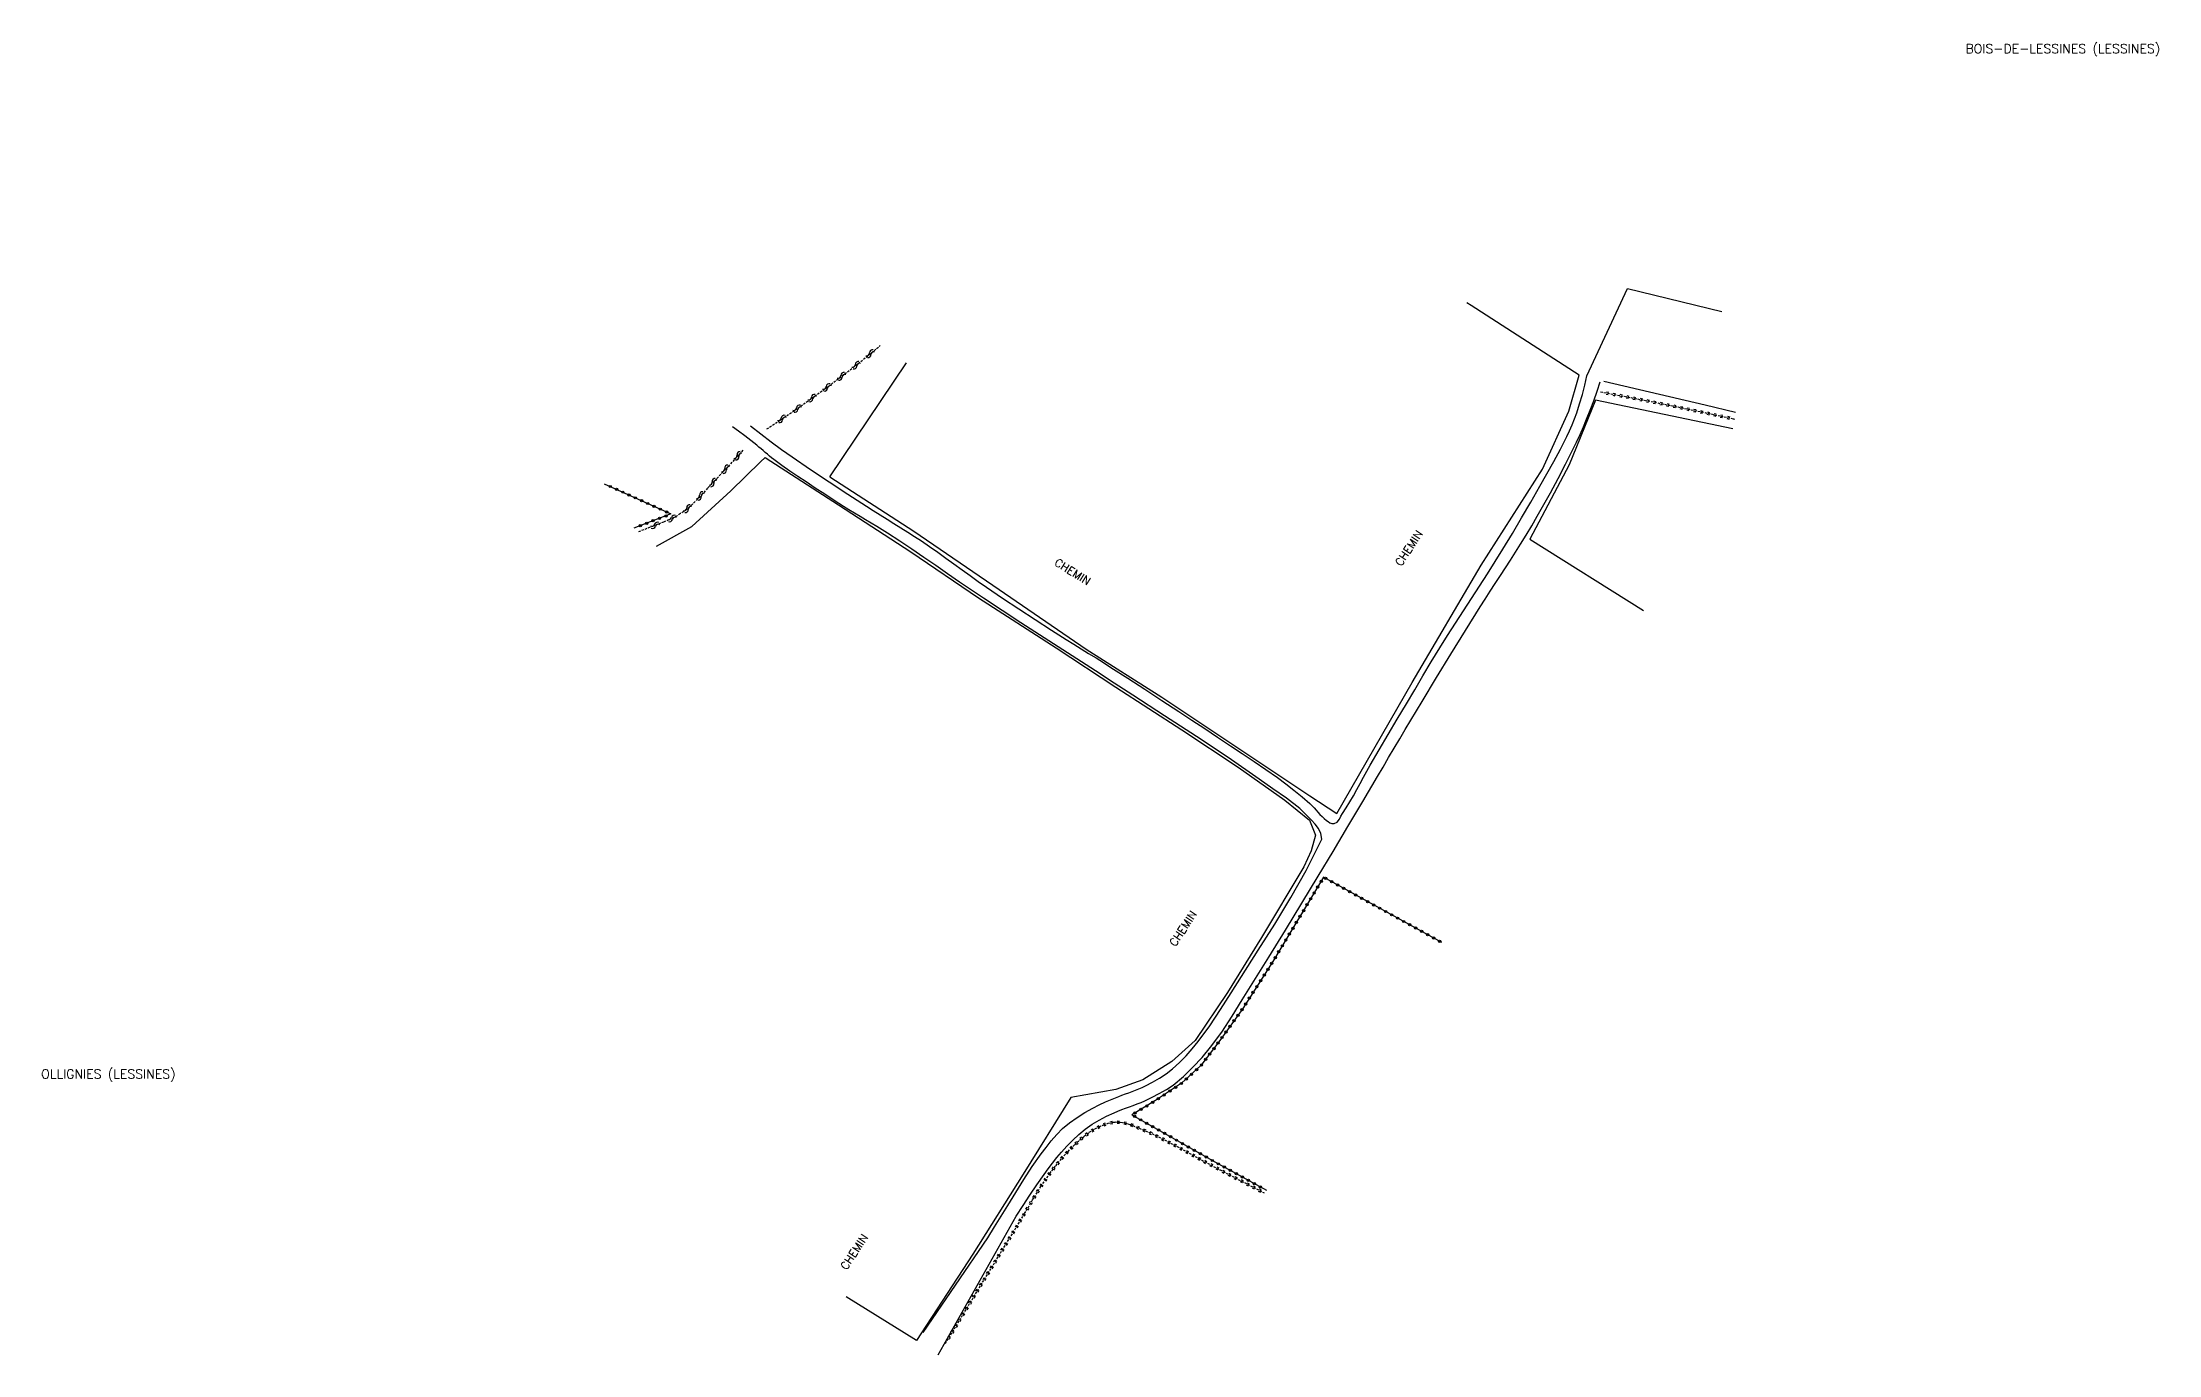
# Model space of a CAD drawing. Header units: millimetres. Extents: x 114000 to 115000, y 153000 to 153988.
# Drawn here: x 114520.4 to 114983.2, y 153700.9 to 153988 of the extents above; entities that cross this region are included whole.
import ezdxf
from ezdxf.enums import TextEntityAlignment as Align

# ---------------------------------------------------------------- set-up
doc = ezdxf.new("R2010")
doc.units = ezdxf.units.MM
doc.linetypes.add('DASHED', pattern=[0.75, 0.5, -0.25])
doc.layers.get('0').update_dxf_attribs({"linetype": 'CONTINUOUS'})
for name, color, linetype in [('W0071', 7, 'CONTINUOUS'), ('W0220', 5, 'DASHED'), ('W0322', 7, 'CONTINUOUS'), ('W0323', 7, 'CONTINUOUS'), ('W0330', 7, 'CONTINUOUS'), ('W0501', 5, 'DASHED'), ('W0980', 7, 'CONTINUOUS'), ('W0989', 7, 'CONTINUOUS')]:
    doc.layers.add(name, color=color, linetype=linetype)
doc.styles.get("Standard").update_dxf_attribs({"font": 'romans.shx', "width": 0.85})

# ---------------------------------------------------------------- blocks, each defined once
blk = doc.blocks.new('t323o')
at = {"color": 0, "linetype": 'Continuous'}
for radius in [0.25, 0.15]:
    blk.add_circle((0, 0), radius, dxfattribs=at)
blk = doc.blocks.new('t322o')
at = {"color": 0, "linetype": 'Continuous'}
for radius in [0.25, 0.15]:
    blk.add_circle((0, 0), radius, dxfattribs=at)
blk = doc.blocks.new('t220o')
at = {"color": 0, "linetype": 'Continuous'}
for p, q in [((-0.25, 0.25), (0.25, 0.25)), ((-0.25, -0.25), (0.25, -0.25))]:
    blk.add_line(p, q, dxfattribs=at)
blk = doc.blocks.new('t500o')
at = {"color": 0, "linetype": 'Continuous'}
for centre, start, end in [((-0.5, 0.625), 216.8699, 323.1301), ((0.5, -0.125), 36.8699, 143.1301), ((0.5, -0.625), 36.8699, 143.1301), ((-0.5, 0.125), 216.8699, 323.1301)]:
    blk.add_arc(centre, 0.625, start, end, dxfattribs=at)

msp = doc.modelspace()

# ---------------------------------------------------------------- linework, layer by layer
at = {"layer": 'W0071'}
for points in [[(114675.22, 153904.08), (114677.47, 153902.33), (114679.75, 153900.61), (114682.04, 153898.92), (114684.36, 153897.27), (114688.38, 153894.5), (114692.44, 153891.81), (114696.52, 153889.15), (114700.61, 153886.5), (114702.1, 153885.55), (114703.61, 153884.6), (114705.11, 153883.66), (114706.62, 153882.73), (114708.12, 153881.79), (114709.62, 153880.85), (114711.11, 153879.89), (114712.6, 153878.91), (114714.4, 153877.68), (114716.19, 153876.43), (114717.97, 153875.16), (114719.74, 153873.88), (114721.51, 153872.6), (114723.28, 153871.32), (114725.06, 153870.06), (114726.86, 153868.82), (114730.38, 153866.42), (114733.93, 153864.06), (114737.49, 153861.72), (114741.07, 153859.4), (114742.68, 153858.37), (114744.3, 153857.35), (114745.93, 153856.33), (114747.56, 153855.32), (114749.19, 153854.31), (114750.81, 153853.3), (114752.44, 153852.28), (114754.06, 153851.25), (114757.79, 153848.86), (114761.51, 153846.45), (114765.22, 153844.03), (114768.93, 153841.6), (114771.75, 153839.73), (114774.57, 153837.86), (114777.38, 153835.98), (114780.19, 153834.1), (114782.77, 153832.39), (114785.36, 153830.68), (114787.93, 153828.94), (114790.46, 153827.14), (114792.28, 153825.78), (114794.09, 153824.38), (114795.86, 153822.93), (114797.59, 153821.44), (114798.06, 153820.99), (114798.5, 153820.52), (114798.92, 153820.03), (114799.34, 153819.55), (114799.78, 153819.06), (114800.23, 153818.6), (114800.71, 153818.16), (114801.24, 153817.77), (114801.56, 153817.52), (114801.93, 153817.25), (114802.37, 153817.06), (114802.86, 153817.06), (114803.55, 153817.42), (114804.04, 153818.04), (114804.37, 153818.7), (114804.68, 153819.26), (114805.53, 153820.54), (114806.33, 153821.84), (114807.09, 153823.17), (114807.83, 153824.51), (114808.55, 153825.86), (114809.27, 153827.2), (114810.01, 153828.54), (114810.76, 153829.87), (114812.72, 153833.23), (114814.7, 153836.58), (114816.68, 153839.93), (114818.67, 153843.27), (114820.49, 153846.34), (114822.3, 153849.42), (114824.13, 153852.48), (114825.99, 153855.53), (114827.69, 153858.25), (114829.41, 153860.95), (114831.15, 153863.64), (114832.9, 153866.32), (114834.65, 153869.01), (114836.39, 153871.7), (114838.11, 153874.4), (114839.8, 153877.13), (114841.86, 153880.53), (114843.88, 153883.95), (114845.88, 153887.39), (114847.84, 153890.85), (114849.37, 153893.55), (114850.9, 153896.25), (114852.38, 153898.98), (114853.78, 153901.76), (114854.36, 153903.02), (114854.92, 153904.3), (114855.44, 153905.59), (114855.92, 153906.9), (114856.57, 153908.9), (114857.17, 153910.92), (114857.7, 153912.96), (114858.16, 153915.01)], [(114716.28, 153700.9), (114716.28, 153700.9), (114716.28, 153700.9), (114716.28, 153700.9), (114716.28, 153700.9), (114733.37, 153731.21), (114733.37, 153731.21), (114733.37, 153731.21), (114733.37, 153731.21), (114734.85, 153733.51), (114736.35, 153735.8), (114737.88, 153738.07), (114739.45, 153740.3), (114740.35, 153741.55), (114741.27, 153742.79), (114742.22, 153744.01), (114743.22, 153745.18), (114744.44, 153746.53), (114745.7, 153747.85), (114747.03, 153749.1), (114748.45, 153750.26), (114749.95, 153751.29), (114751.52, 153752.21), (114753.13, 153753.04), (114754.76, 153753.83), (114755.58, 153754.2), (114756.42, 153754.54), (114757.26, 153754.85), (114758.11, 153755.14), (114758.96, 153755.44), (114759.81, 153755.75), (114760.65, 153756.08), (114761.47, 153756.45), (114763.06, 153757.2), (114764.64, 153758), (114766.18, 153758.88), (114767.64, 153759.88), (114769.9, 153761.74), (114772, 153763.76), (114773.98, 153765.91), (114775.85, 153768.14), (114778.34, 153771.48), (114780.6, 153774.97), (114782.76, 153778.53), (114784.94, 153782.05), (114788.6, 153787.89), (114792.22, 153793.76), (114795.81, 153799.65), (114799.38, 153805.55), (114802.65, 153810.99), (114805.89, 153816.45), (114809.12, 153821.92), (114812.36, 153827.39), (114813.58, 153829.44), (114814.79, 153831.5), (114816, 153833.55), (114817.21, 153835.61), (114818.43, 153837.66), (114819.64, 153839.71), (114820.87, 153841.76), (114822.1, 153843.81), (114825.24, 153849), (114828.41, 153854.17), (114831.59, 153859.33), (114834.81, 153864.48), (114835.9, 153866.2), (114837.01, 153867.91), (114838.12, 153869.61), (114839.24, 153871.32), (114840.35, 153873.02), (114841.46, 153874.73), (114842.56, 153876.45), (114843.64, 153878.18), (114844.88, 153880.2), (114846.1, 153882.24), (114847.3, 153884.29), (114848.47, 153886.36), (114850.18, 153889.46), (114851.86, 153892.58), (114853.5, 153895.72), (114855.09, 153898.89), (114855.88, 153900.53), (114856.65, 153902.17), (114857.39, 153903.83), (114858.1, 153905.51), (114858.9, 153907.53), (114859.67, 153909.57), (114860.39, 153911.63), (114861.08, 153913.7)], [(114800.22, 153813.66), (114799.99, 153814.88), (114799.43, 153815.99), (114798.7, 153816.94), (114797.96, 153817.81), (114795.38, 153820.41), (114792.47, 153822.66), (114789.46, 153824.71), (114786.5, 153826.76), (114779.69, 153831.51), (114772.77, 153836.1), (114765.81, 153840.61), (114758.85, 153845.14), (114754.78, 153847.81), (114750.7, 153850.46), (114746.61, 153853.1), (114742.52, 153855.73), (114738.43, 153858.37), (114734.34, 153861.02), (114730.26, 153863.68), (114726.2, 153866.36), (114723.57, 153868.13), (114720.95, 153869.91), (114718.35, 153871.71), (114715.74, 153873.51), (114713.13, 153875.3), (114710.52, 153877.08), (114707.88, 153878.84), (114705.23, 153880.58), (114704.04, 153881.33), (114702.84, 153882.08), (114701.63, 153882.81), (114700.41, 153883.54), (114699.2, 153884.26), (114697.99, 153884.99), (114696.78, 153885.73), (114695.58, 153886.47), (114693.51, 153887.78), (114691.46, 153889.11), (114689.41, 153890.44), (114687.38, 153891.8), (114685.6, 153893), (114683.83, 153894.2), (114682.07, 153895.43), (114680.34, 153896.71), (114679.86, 153897.08), (114679.39, 153897.46), (114678.93, 153897.86), (114678.47, 153898.25), (114678.01, 153898.65), (114677.55, 153899.04), (114677.08, 153899.44), (114676.61, 153899.82), (114675.3, 153900.86), (114673.98, 153901.88), (114672.64, 153902.9), (114671.3, 153903.89)], [(114796.79, 153806.79), (114800.22, 153813.66)], [(114712.97, 153705.77), (114727.17, 153726.45), (114728.6, 153728.84), (114730.04, 153731.21), (114731.51, 153733.57), (114733.27, 153736.41), (114735.04, 153739.25), (114736.86, 153742.06), (114738.79, 153744.8), (114739.88, 153746.25), (114741, 153747.69), (114742.2, 153749.08), (114743.5, 153750.36), (114745.03, 153751.64), (114746.66, 153752.8), (114748.35, 153753.87), (114750.07, 153754.86), (114751.46, 153755.57), (114752.88, 153756.19), (114754.32, 153756.77), (114755.76, 153757.36), (114756.48, 153757.65), (114757.22, 153757.94), (114757.95, 153758.21), (114758.69, 153758.48), (114759.42, 153758.77), (114760.15, 153759.06), (114760.88, 153759.38), (114761.59, 153759.72), (114763.14, 153760.53), (114764.67, 153761.39), (114766.15, 153762.34), (114767.56, 153763.4), (114769.09, 153764.78), (114770.51, 153766.26), (114771.85, 153767.82), (114773.14, 153769.41), (114775.69, 153772.85), (114778.06, 153776.42), (114780.35, 153780.04), (114782.63, 153783.65), (114786.27, 153789.37), (114789.89, 153795.11), (114793.41, 153800.91), (114796.79, 153806.79)]]:
    msp.add_lwpolyline(points, dxfattribs=at)
at = {"layer": 'W0220'}
for points in [[(114861.15, 153911.52), (114867.03, 153910.4), (114872.91, 153909.25), (114878.77, 153908.06), (114884.63, 153906.84), (114887.44, 153906.23), (114890.25, 153905.61), (114890.41, 153905.57)], [(114717.88, 153703.35), (114721.74, 153709.72), (114725.61, 153716.09), (114729.5, 153722.45), (114733.4, 153728.8), (114735.18, 153731.76), (114736.94, 153734.75), (114738.76, 153737.7), (114740.72, 153740.55), (114741.98, 153742.21), (114743.29, 153743.82), (114744.68, 153745.38), (114746.14, 153746.86), (114747.16, 153747.8), (114748.21, 153748.7), (114749.33, 153749.54), (114750.51, 153750.27), (114751.45, 153750.76), (114752.42, 153751.18), (114753.43, 153751.51), (114754.47, 153751.74), (114755, 153751.8), (114755.54, 153751.79), (114756.07, 153751.75), (114756.59, 153751.68), (114757.17, 153751.57), (114757.74, 153751.43), (114758.3, 153751.25), (114758.85, 153751.05), (114763.77, 153748.91), (114768.54, 153746.45), (114773.22, 153743.86), (114777.92, 153741.32), (114787.46, 153736.37), (114787.55, 153736.33)]]:
    msp.add_lwpolyline(points, dxfattribs=at)
at = {"layer": 'W0322'}
msp.add_lwpolyline([(114657.85, 153884.8), (114649.73, 153881.72)], dxfattribs=at)
at = {"layer": 'W0323'}
for points in [[(114643.22, 153891.43), (114657.85, 153884.8)], [(114826.41, 153791.06), (114800.58, 153805.33), (114789.49, 153786.93), (114782.89, 153776.61), (114777.88, 153769.6), (114773.76, 153764.14), (114769.53, 153760.26), (114763.84, 153756.48), (114758.66, 153753.35), (114776.75, 153743.08), (114788.06, 153736.88)]]:
    msp.add_lwpolyline(points, dxfattribs=at)
at = {"layer": 'W0330'}
for points in [[(114858.16, 153915.01), (114867.06, 153934.15), (114887.64, 153929.08)], [(114692.6, 153892.91), (114710.95, 153881.06), (114729.62, 153868.28), (114748.62, 153855.2), (114765.18, 153844.72), (114787.53, 153829.86), (114797.54, 153823.18), (114803.5, 153819.26), (114819.93, 153847.94), (114835.02, 153873.57), (114848.46, 153894.63), (114854.21, 153907.3), (114856.46, 153915.19), (114832.86, 153930.42), (114831.93, 153930.95)], [(114692.6, 153892.91), (114709.32, 153917.89)], [(114861.85, 153913.82), (114883.99, 153908.67), (114890.66, 153907.09)], [(114860.04, 153909.69), (114854.27, 153895.58), (114845.68, 153879.31), (114870.51, 153863.68)], [(114890.05, 153903.46), (114860.04, 153909.69)], [(114654.69, 153877.75), (114662.39, 153882.09), (114670.91, 153889.88), (114677.45, 153896.24)], [(114677.45, 153896.24), (114678.46, 153897.15), (114694.48, 153886.82), (114710.33, 153876.55), (114725.07, 153866.49), (114742.08, 153855.5), (114755.11, 153846.93), (114769.56, 153837.58), (114781.87, 153829.41), (114792.1, 153822.2), (114797.51, 153817.84), (114798.79, 153814.54), (114797.87, 153811.11), (114796.22, 153807.65), (114787.01, 153792.19), (114779.56, 153780.09), (114772.5, 153769.6), (114767.41, 153765.04), (114761.06, 153761.03), (114755.17, 153758.88), (114745.3, 153757.19)], [(114745.3, 153757.19), (114734.87, 153740.38), (114723.86, 153722.87), (114711.55, 153703.98), (114696.14, 153713.57)]]:
    msp.add_lwpolyline(points, dxfattribs=at)
at = {"layer": 'W0501'}
for points in [[(114678.8, 153903.39), (114685.6, 153907.94), (114692.26, 153912.7), (114698.76, 153917.68), (114703.62, 153921.64)], [(114673.59, 153898.76), (114671.69, 153896.66), (114669.77, 153894.57), (114667.83, 153892.5), (114665.87, 153890.44), (114664.77, 153889.27), (114663.68, 153888.08), (114662.55, 153886.93), (114661.34, 153885.86), (114660.66, 153885.35), (114659.95, 153884.87), (114659.22, 153884.43), (114658.48, 153884.02), (114657.37, 153883.5), (114656.24, 153883.04), (114655.1, 153882.6), (114653.97, 153882.17), (114650.65, 153880.85)]]:
    msp.add_lwpolyline(points, dxfattribs=at)

# ---------------------------------------------------------------- block references
at = {"layer": 'W0220'}
for p, rotation in [((114862.63, 153911.24), 349.2216076406255), ((114864.1, 153910.96), 349.2216076406255), ((114865.57, 153910.68), 349.2216076406255), ((114867.05, 153910.4), 348.8835201866762), ((114868.52, 153910.11), 348.8835201866762), ((114869.99, 153909.82), 348.8835201866762), ((114871.46, 153909.53), 348.8835201866762), ((114872.93, 153909.24), 348.5454309457537), ((114874.4, 153908.94), 348.5454309457537), ((114875.87, 153908.65), 348.5454309457537), ((114877.34, 153908.35), 348.5454309457537), ((114878.81, 153908.05), 348.2073399166433), ((114880.28, 153907.74), 348.2073399166433), ((114881.75, 153907.44), 348.2073399166433), ((114883.22, 153907.13), 348.2073399166433), ((114884.69, 153906.82), 347.8366183164149), ((114886.15, 153906.51), 347.8366183164149), ((114887.62, 153906.19), 347.4769780893849), ((114889.08, 153905.87), 347.4769780893849), ((114747.63, 153748.21), 40.49610422389733), ((114748.8, 153749.14), 36.86881875663912), ((114750.05, 153749.98), 31.92675497069667), ((114751.36, 153750.71), 27.36072403309397), ((114752.74, 153751.28), 18.34337325828861), ((114754.19, 153751.68), 12.43367806936558), ((114755.68, 153751.78), 355.0754469551786), ((114757.16, 153751.57), 349.5300241773211), ((114758.6, 153751.15), 340.0617071894318), ((114759.98, 153750.56), 336.4537839323553), ((114761.35, 153749.96), 336.4537839323553), ((114762.73, 153749.36), 336.4537839323553), ((114764.09, 153748.74), 332.694567423736), ((114765.43, 153748.05), 332.694567423736), ((114743.41, 153743.95), 48.34122290021358), ((114744.41, 153745.08), 48.34122290021358), ((114745.45, 153746.16), 45.30112752845672), ((114746.52, 153747.21), 42.79740352890408), ((114766.76, 153747.37), 332.694567423736), ((114768.09, 153746.68), 332.694567423736), ((114769.41, 153745.97), 331.0872797079722), ((114770.72, 153745.24), 331.0872797079722), ((114772.04, 153744.51), 331.0872797079722), ((114773.35, 153743.79), 331.6451432595804), ((114774.67, 153743.08), 331.6451432595804), ((114739.78, 153739.18), 55.48289280960329), ((114740.63, 153740.42), 55.48289280960329), ((114741.53, 153741.62), 52.82488852656302), ((114742.46, 153742.8), 50.84956390596782), ((114775.99, 153742.37), 331.6451432595804), ((114777.31, 153741.65), 331.6451432595804), ((114778.64, 153740.95), 332.5826610340728), ((114779.97, 153740.26), 332.5826610340728), ((114781.3, 153739.57), 332.5826610340728), ((114782.63, 153738.88), 332.5826610340728), ((114736.57, 153734.12), 59.50792185675105), ((114737.34, 153735.4), 58.34217988537137), ((114738.13, 153736.68), 58.34217988537137), ((114738.93, 153737.95), 55.48289280960329), ((114783.96, 153738.19), 332.5826610340728), ((114785.3, 153737.5), 332.5826610340728), ((114786.63, 153736.81), 332.5826610340728), ((114734.27, 153730.25), 58.97418218983798), ((114735.04, 153731.53), 58.97418218983798), ((114735.81, 153732.82), 59.50792185675105), ((114731.14, 153725.13), 58.42221811141057), ((114731.93, 153726.4), 58.42221811141057), ((114732.71, 153727.68), 58.42221811141057), ((114733.5, 153728.96), 58.97418218983798), ((114728.01, 153720.01), 58.56063065222356), ((114728.79, 153721.29), 58.56063065222356), ((114729.57, 153722.57), 58.42221811141057), ((114730.36, 153723.85), 58.42221811141057), ((114725.66, 153716.17), 58.56063065222356), ((114726.44, 153717.45), 58.56063065222356), ((114727.22, 153718.73), 58.56063065222356), ((114722.54, 153711.05), 58.69904272820995), ((114723.32, 153712.33), 58.69904272820995), ((114724.1, 153713.61), 58.69904272820995), ((114724.88, 153714.89), 58.69904272820995), ((114720.21, 153707.2), 58.83745433945751), ((114720.99, 153708.48), 58.83745433945751), ((114721.76, 153709.76), 58.69904272820995), ((114718.66, 153704.63), 58.83745433945751), ((114719.43, 153705.91), 58.83745433945751)]:
    msp.add_blockref('t220o', p, dxfattribs=dict(at, rotation=rotation))
at = {"layer": 'W0322', "rotation": 200.7576965259465}
for p in [(114651.14, 153882.25), (114652.54, 153882.78), (114653.94, 153883.31), (114655.34, 153883.84), (114656.75, 153884.38)]:
    msp.add_blockref('t322o', p, dxfattribs=at)
at = {"layer": 'W0323'}
for p, rotation in [((114644.58, 153890.81), 335.6268347315363), ((114645.95, 153890.19), 335.6268347315363), ((114647.32, 153889.57), 335.6268347315363), ((114648.68, 153888.95), 335.6268347315363), ((114650.05, 153888.33), 335.6268347315363), ((114651.42, 153887.71), 335.6268347315363), ((114652.78, 153887.09), 335.6268347315363), ((114654.15, 153886.47), 335.6268347315363), ((114655.52, 153885.85), 335.6268347315363), ((114656.88, 153885.24), 335.6268347315363), ((114799.28, 153803.18), 238.9168936285891), ((114800.06, 153804.46), 238.9168936285891), ((114801.01, 153805.1), 151.0619315387999), ((114802.32, 153804.37), 151.0619315387999), ((114803.63, 153803.65), 151.0619315387999), ((114796.96, 153799.33), 238.9168936285891), ((114797.73, 153800.61), 238.9168936285891), ((114798.51, 153801.9), 238.9168936285891), ((114804.94, 153802.92), 151.0619315387999), ((114806.26, 153802.2), 151.0619315387999), ((114807.57, 153801.47), 151.0619315387999), ((114808.88, 153800.74), 151.0619315387999), ((114810.2, 153800.02), 151.0619315387999), ((114811.51, 153799.29), 151.0619315387999), ((114812.82, 153798.57), 151.0619315387999), ((114793.86, 153794.19), 238.9168936285891), ((114794.64, 153795.47), 238.9168936285891), ((114795.41, 153796.76), 238.9168936285891), ((114796.19, 153798.04), 238.9168936285891), ((114814.13, 153797.84), 151.0619315387999), ((114815.45, 153797.12), 151.0619315387999), ((114816.76, 153796.39), 151.0619315387999), ((114818.07, 153795.66), 151.0619315387999), ((114819.38, 153794.94), 151.0619315387999), ((114820.7, 153794.21), 151.0619315387999), ((114791.54, 153790.33), 238.9168936285891), ((114792.31, 153791.62), 238.9168936285891), ((114793.09, 153792.9), 238.9168936285891), ((114822.01, 153793.49), 151.0619315387999), ((114823.32, 153792.76), 151.0619315387999), ((114824.63, 153792.04), 151.0619315387999), ((114825.95, 153791.31), 151.0619315387999), ((114788.4, 153785.22), 237.3957262891121), ((114789.2, 153786.49), 237.3957262891121), ((114789.99, 153787.76), 238.9168936285891), ((114790.76, 153789.05), 238.9168936285891), ((114785.16, 153780.17), 237.3957262891121), ((114785.97, 153781.43), 237.3957262891121), ((114786.78, 153782.7), 237.3957262891121), ((114787.59, 153783.96), 237.3957262891121), ((114782.73, 153776.39), 234.4978933139285), ((114783.55, 153777.64), 237.3957262891121), ((114784.35, 153778.91), 237.3957262891121), ((114779.24, 153771.5), 234.4978933139285), ((114780.11, 153772.72), 234.4978933139285), ((114780.98, 153773.94), 234.4978933139285), ((114781.86, 153775.16), 234.4978933139285), ((114775.68, 153766.68), 232.9358347008519), ((114776.58, 153767.87), 232.9358347008519), ((114777.49, 153769.07), 232.9358347008519), ((114778.37, 153770.28), 234.4978933139285), ((114771.68, 153762.23), 222.4865337269579), ((114772.79, 153763.25), 222.4865337269579), ((114773.87, 153764.28), 232.9358347008519), ((114774.77, 153765.48), 232.9358347008519), ((114764.46, 153756.9), 213.576113331166), ((114765.71, 153757.73), 213.576113331166), ((114766.96, 153758.56), 213.576113331166), ((114768.21, 153759.39), 213.576113331166), ((114769.46, 153760.22), 213.576113331166), ((114770.57, 153761.22), 222.4865337269579), ((114759.27, 153753.01), 330.4123177513689), ((114759.35, 153753.77), 211.1766543500297), ((114760.58, 153752.27), 330.4123177513689), ((114760.63, 153754.54), 211.1766543500297), ((114761.91, 153755.32), 211.1766543500297), ((114763.2, 153756.1), 211.1766543500297), ((114761.88, 153751.53), 330.4123177513689), ((114763.19, 153750.78), 330.4123177513689), ((114764.49, 153750.04), 330.4123177513689), ((114765.79, 153749.3), 330.4123177513689), ((114767.1, 153748.56), 330.4123177513689), ((114768.4, 153747.82), 330.4123177513689), ((114769.71, 153747.08), 330.4123177513689), ((114771.01, 153746.34), 330.4123177513689), ((114772.32, 153745.6), 330.4123177513689), ((114773.62, 153744.86), 330.4123177513689), ((114774.92, 153744.12), 330.4123177513689), ((114776.23, 153743.38), 330.4123177513689), ((114777.54, 153742.65), 331.2762941415961), ((114778.86, 153741.93), 331.2762941415961), ((114780.17, 153741.21), 331.2762941415961), ((114781.49, 153740.49), 331.2762941415961), ((114782.8, 153739.77), 331.2762941415961), ((114784.12, 153739.05), 331.2762941415961), ((114785.43, 153738.32), 331.2762941415961), ((114786.75, 153737.6), 331.2762941415961)]:
    msp.add_blockref('t323o', p, dxfattribs=dict(at, rotation=rotation))
at = {"layer": 'W0501'}
for p, rotation in [((114701.43, 153919.85), 39.19896493617534), ((114695.14, 153914.91), 37.39808219339903), ((114698.32, 153917.34), 37.39808219339903), ((114688.7, 153910.16), 35.59719951201962), ((114691.96, 153912.49), 35.59719951201962), ((114682.12, 153905.61), 33.7963168921595), ((114685.45, 153907.84), 33.7963168921595), ((114672.48, 153897.54), 227.8465812886522), ((114667.04, 153891.67), 226.4378855081982), ((114669.78, 153894.59), 227.3770189315967), ((114661.45, 153885.96), 221.4603182689937), ((114664.3, 153888.76), 227.2721159589618), ((114654.37, 153882.32), 201.19475609169), ((114658.07, 153883.83), 205.5171656935574)]:
    msp.add_blockref('t500o', p, dxfattribs=dict(at, rotation=rotation))

# ---------------------------------------------------------------- texts
at = {"layer": 'W0980'}
for s, p in [('BOIS-DE-LESSINES (LESSINES)', (114962.24, 153986.45)), ('OLLIGNIES (LESSINES)', (114534.81, 153762.17))]:
    msp.add_text(s, height=2, dxfattribs=at).set_placement(p, align=Align.MIDDLE)
at = {"layer": 'W0989'}
for rotation, p in [(56.6338, (114817.56, 153873.2)), (327.9996, (114741.53, 153873.72)), (56.6338, (114768.18, 153790.03)), (56.6338, (114696.25, 153719.27))]:
    msp.add_text('CHEMIN', height=1.75, rotation=rotation, dxfattribs=at).set_placement(p)

doc.saveas('drawing.dxf')
